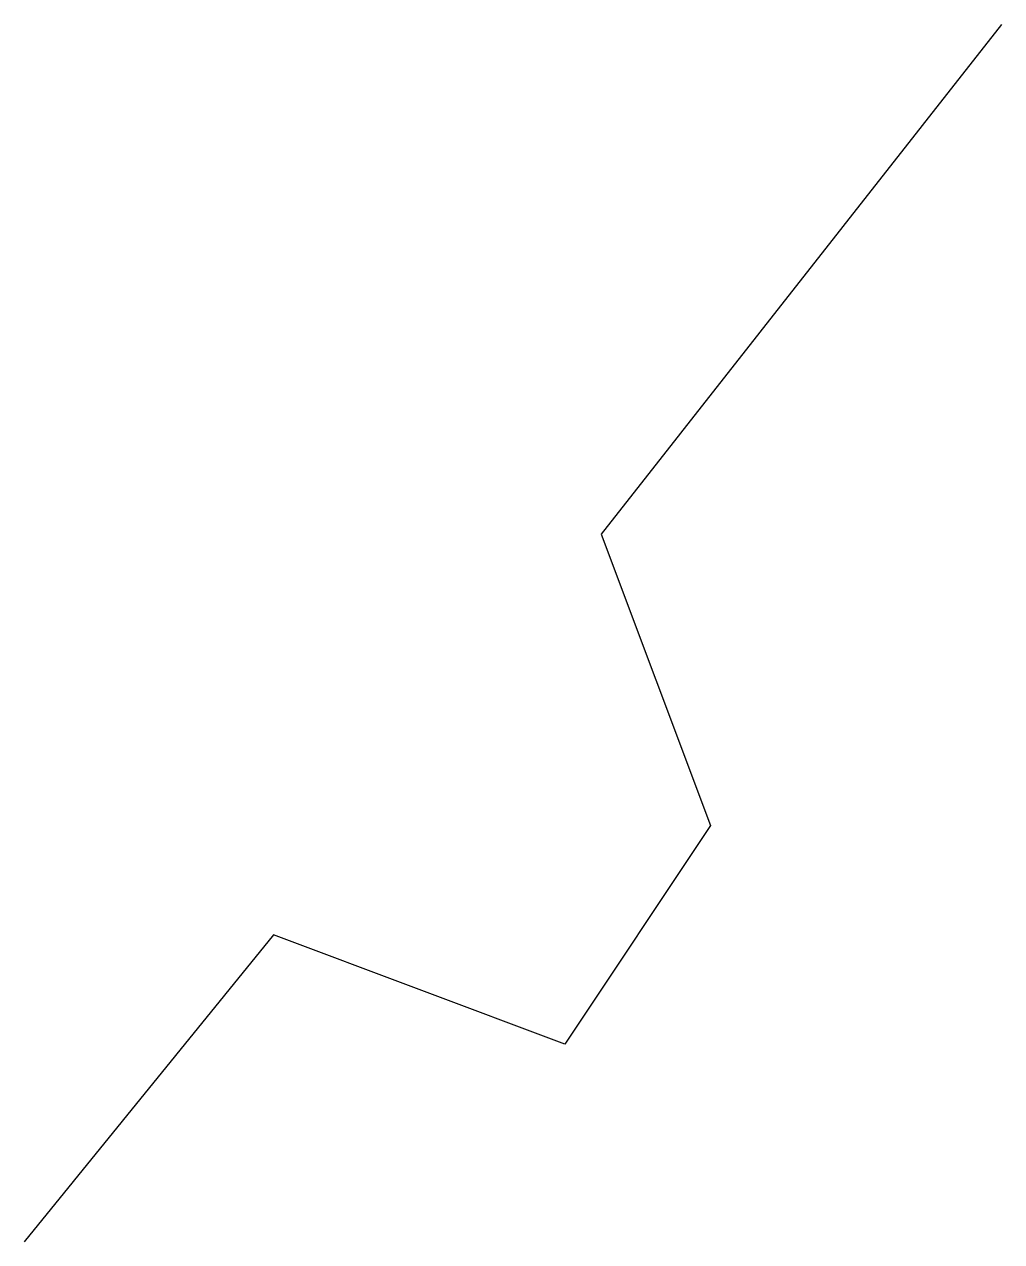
# Model space of a CAD drawing. Header units: millimetres. Extents: x -26.8 to 0, y -45.4 to -12.
import ezdxf

# ---------------------------------------------------------------- set-up
doc = ezdxf.new("R2010")
doc.units = ezdxf.units.MM
doc.header["$MEASUREMENT"] = 0
doc.layers.get('0').update_dxf_attribs({"lineweight": 25, "true_color": 0xffffff})

msp = doc.modelspace()

# ---------------------------------------------------------------- linework, layer by layer
for p, q in [((0, -12), (-11, -26)), ((-11, -26), (-8, -34)), ((-8, -34), (-12, -40)), ((-20, -37), (-26.841, -45.426)), ((-12, -40), (-20, -37))]:
    msp.add_line(p, q)

doc.saveas('drawing.dxf')
